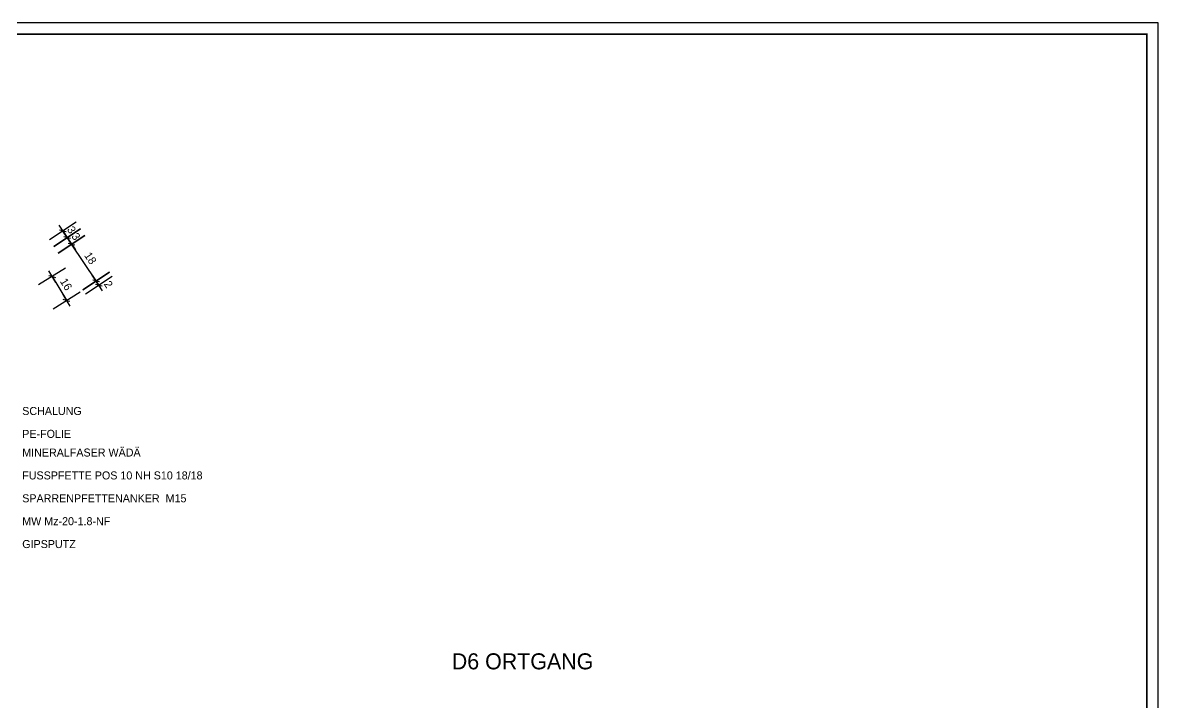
# Model space of a CAD drawing. Extents: x 0 to 21025, y 0 to 14850.
# Drawn here: x 8615 to 21025, y 7425 to 14850 of the extents above; entities that cross this region are included whole.
import ezdxf
from ezdxf.enums import TextEntityAlignment as Align

# ---------------------------------------------------------------- set-up
doc = ezdxf.new("R2010")
doc.units = 0
doc.header["$LTSCALE"] = 175
doc.layers.get('0').update_dxf_attribs({"linetype": 'CONTINUOUS'})
doc.layers.get('DEFPOINTS').update_dxf_attribs({"linetype": 'CONTINUOUS'})
for name, color, linetype in [('BEMASSUNG', 7, 'CONTINUOUS'), ('LEGENDE-35', 7, 'CONTINUOUS'), ('LEGENDE-70', 7, 'CONTINUOUS')]:
    doc.layers.add(name, color=color, linetype=linetype)
doc.dimstyles.get("Standard").update_dxf_attribs({"dimtxt": 2.5, "dimasz": 2.5, "dimexe": 1.25, "dimexo": 0.625, "dimtad": 1, "dimcen": 2.5, "dimazin": 3, "dimtfac": 1, "dimtmove": 0, "dimatfit": 3})

# ---------------------------------------------------------------- blocks, each defined once
blk = doc.blocks.new('MASSHILFSLINIE')
for points in [[(0, -175), (0, 175)], [(75, 0), (-75, 0)], [(0, 0), (-26.516504, -26.516504)], [(0, 0), (26.516504, 26.516504)]]:
    blk.add_lwpolyline(points)
blk = doc.blocks.new('*D16')
at = {"color": 0, "linetype": 'BYBLOCK'}
blk.add_line((9678.828818, 12690.02817), (9837.780624, 12431.731487), dxfattribs=at)
at = {"layer": 'DEFPOINTS', "color": 0, "linetype": 'BYBLOCK'}
for p in [(9838.304721, 12430.879828), (8905, 12215), (9065, 11955)]:
    blk.add_point(p, dxfattribs=at)
at = {"color": 0, "linetype": 'BYBLOCK'}
for p, rotation in [((9678.304721, 12690.879828), 121.607502), ((9838.304721, 12430.879828), 301.607502)]:
    blk.add_blockref('MASSHILFSLINIE', p, dxfattribs=dict(at, rotation=rotation))
blk.add_text('16', height=87.5, rotation=301.607502, dxfattribs=at).set_placement((9832.824824, 12606.738353), align=Align.MIDDLE_CENTER)
blk = doc.blocks.new('*D23')
at = {"color": 0, "linetype": 'BYBLOCK'}
blk.add_line((9578.676069, 12216.985896), (9549.785469, 12260.321796), dxfattribs=at)
at = {"layer": 'DEFPOINTS', "color": 0, "linetype": 'BYBLOCK'}
for p in [(9549.230769, 12261.153846), (9075, 11945), (9105, 11900)]:
    blk.add_point(p, dxfattribs=at)
at = {"color": 0, "linetype": 'BYBLOCK'}
for p, rotation in [((9549.230769, 12261.153846), 123.690068), ((9579.230769, 12216.153846), 303.690068)]:
    blk.add_blockref('MASSHILFSLINIE', p, dxfattribs=dict(at, rotation=rotation))
blk.add_text('2', height=87.5, rotation=303.690068, dxfattribs=at).set_placement((9685, 12225), align=Align.MIDDLE_CENTER)
blk = doc.blocks.new('*D24')
at = {"color": 0, "linetype": 'BYBLOCK'}
blk.add_line((9548.676069, 12261.985896), (9282.093162, 12661.860257), dxfattribs=at)
at = {"layer": 'DEFPOINTS', "color": 0, "linetype": 'BYBLOCK'}
for p in [(9281.538462, 12662.692308), (8820, 12355), (9075, 11945)]:
    blk.add_point(p, dxfattribs=at)
at = {"color": 0, "linetype": 'BYBLOCK'}
for p, rotation in [((9281.538462, 12662.692308), 123.690068), ((9549.230769, 12261.153846), 303.690068)]:
    blk.add_blockref('MASSHILFSLINIE', p, dxfattribs=dict(at, rotation=rotation))
blk.add_text('18', height=87.5, rotation=303.690068, dxfattribs=at).set_placement((9488.189016, 12510.459344), align=Align.MIDDLE_CENTER)
blk = doc.blocks.new('*D25')
at = {"color": 0, "linetype": 'BYBLOCK'}
blk.add_line((9280.983761, 12663.524358), (9233.631623, 12734.552565), dxfattribs=at)
at = {"layer": 'DEFPOINTS', "color": 0, "linetype": 'BYBLOCK'}
for p in [(9233.076923, 12735.384615), (8775, 12430), (8820, 12355)]:
    blk.add_point(p, dxfattribs=at)
at = {"color": 0, "linetype": 'BYBLOCK'}
for p, rotation in [((9233.076923, 12735.384615), 123.690068), ((9281.538462, 12662.692308), 303.690068)]:
    blk.add_blockref('MASSHILFSLINIE', p, dxfattribs=dict(at, rotation=rotation))
blk.add_text('3', height=87.5, rotation=303.690068, dxfattribs=at).set_placement((9330.112093, 12747.574729), align=Align.MIDDLE_CENTER)

msp = doc.modelspace()

# ---------------------------------------------------------------- linework, layer by layer
msp.add_lwpolyline([(0, 0), (21025, 0), (21025, 14850), (0, 14850)], close=True)
at = {"const_width": 17.5}
msp.add_lwpolyline([(500, 125), (20900, 125), (20900, 14725), (500, 14725)], close=True, dxfattribs=at)

# ---------------------------------------------------------------- texts
at = {"layer": 'BEMASSUNG'}
msp.add_text('SCHALUNG', height=87.5, dxfattribs=at).set_placement((8609.794424, 10563.995813))
at = {"layer": 'LEGENDE-35'}
for s, p in [('PE-FOLIE', (8609.794424, 10313.995813)), ('MINERALFASER WÄDÄ', (8609.794424, 10110)), ('FUSSPFETTE POS 10 NH S10 18/18', (8609.794424, 9860)), ('SPARRENPFETTENANKER  M15', (8609.794424, 9610)), ('MW Mz-20-1.8-NF', (8609.794424, 9360)), ('GIPSPUTZ', (8609.794424, 9110))]:
    msp.add_text(s, height=87.5, dxfattribs=at).set_placement(p)
at = {"layer": 'LEGENDE-70'}
msp.add_text('D6 ORTGANG', height=175, dxfattribs=at).set_placement((13304.009936, 7784.937687))

# ---------------------------------------------------------------- dimensions: what is measured, and where the dimension line sits
at = {"layer": 'BEMASSUNG'}
for base, p1, p2, text, picture, middle, set_off in [((9052.228064, 12575.056944), (8639.151141, 12194.672329), (8594.151141, 12269.672329), '3', '*D25', (9149.263234, 12587.247057), (-180.848859, -160.327671)), ((9100.530932, 12502.286618), (8687.454009, 12121.902003), (8642.454009, 12196.902003), '3', '*D25', (9197.566102, 12514.476731), (-132.545991, -233.097997)), ((9148.992471, 12429.59431), (8942.454009, 11711.902003), (8687.454009, 12121.902003), '18', '*D24', (9355.643026, 12277.361347), (-132.545991, -233.097997))]:
    dim = msp.add_linear_dim(base=base, p1=p1, p2=p2, angle=303.690068, text=text, dimstyle='Standard', dxfattribs=at)
    dim.commit()
    dim.dimension.update_dxf_attribs({"geometry": picture, "text_midpoint": middle, "insert": set_off})
dim = msp.add_aligned_dim(p1=(8161.85938, 11600.360132), p2=(8321.85938, 11340.360132), distance=907.99879, text='16', dimstyle='Standard', dxfattribs=at)
dim.commit()
dim.dimension.update_dxf_attribs({"geometry": '*D16', "text_midpoint": (9089.684204, 11992.098485), "insert": (-743.14062, -614.639868)})
dim = msp.add_linear_dim(base=(9416.684779, 12028.055849), p1=(8972.454009, 11666.902003), p2=(8942.454009, 11711.902003), angle=123.690067526, text='2', dimstyle='Standard', dxfattribs=at)
dim.commit()
dim.dimension.update_dxf_attribs({"geometry": '*D23', "text_midpoint": (9552.454009, 11991.902003), "dimtype": 129, "insert": (-132.545991, -233.097997)})

doc.saveas('drawing.dxf')
